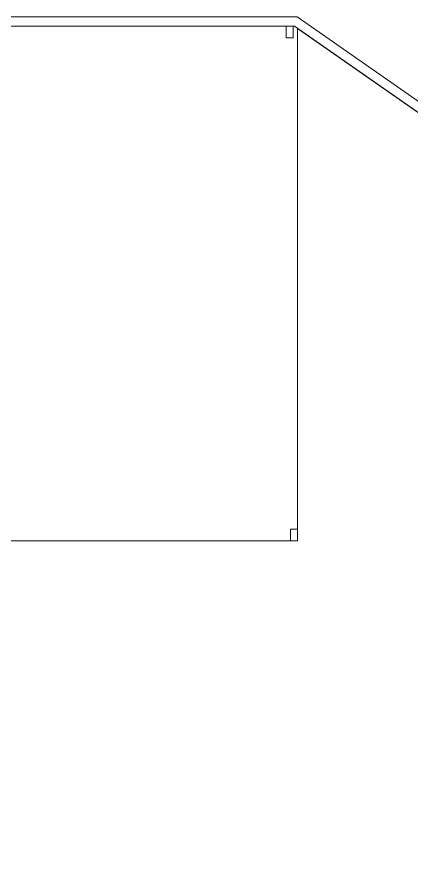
# Model space of a CAD drawing. Header units: metres. Extents: x -12 to 158, y -16 to 62.
# Drawn here: x 72.05 to 80.53, y 42.89 to 61.15 of the extents above; entities that cross this region are included whole.
import ezdxf

# ---------------------------------------------------------------- set-up
doc = ezdxf.new("R2010")
doc.units = ezdxf.units.M
doc.linetypes.add('IMPORT-DASHED2 _4_', pattern=[0.375, 0.25, -0.125])
doc.layers.add('ARQ-PAR', color=7, linetype='Continuous', lineweight=9)
doc.layers.add('ARQ-PROJ', color=7, linetype='IMPORT-DASHED2 _4_', lineweight=9)
doc.layers.add('BASE ELETRICO__dwg', color=7, linetype='Continuous', lineweight=9, true_color=0x767676)

# ---------------------------------------------------------------- blocks, each defined once
blk = doc.blocks.new('BASE ELETRICO__dwg-8227098-PLANTA BAIXA - PLANTA GERAL')
at = {"color": 252, "lineweight": 9, "true_color": 0x8e8e8e, "flags": 128}
blk.add_lwpolyline([(93.131, 46.511), (90.618, 49.949), (86.529, 54.114), (76.801, 60.906), (76.801, 49.902), (76.465, 49.902), (56.278, 49.902)], dxfattribs=at)
at = {"layer": 'ARQ-PAR', "color": 252, "true_color": 0x8e8e8e, "flags": 128}
for points in [[(45.103, 0), (94.033, 0), (94.033, 45.615), (90.771, 50.079), (86.659, 54.267), (76.799, 61.152), (52.916, 61.152), (52.916, 59.372)], [(93.131, 46.511), (90.618, 49.949), (86.529, 54.114), (76.736, 60.952), (69.904, 60.952)], [(76.651, 49.902), (76.651, 50.152), (76.801, 50.152)]]:
    blk.add_lwpolyline(points, dxfattribs=at)
blk.add_lwpolyline([(76.558, 60.952), (76.708, 60.952), (76.708, 60.702), (76.558, 60.702)], close=True, dxfattribs=at)
at = {"layer": 'ARQ-PROJ', "color": 252, "true_color": 0x8e8e8e, "flags": 128}
blk.add_lwpolyline([(76.801, 60.906), (76.801, 49.902), (56.278, 49.902)], dxfattribs=at)

msp = doc.modelspace()

# ---------------------------------------------------------------- block references
at = {"layer": 'BASE ELETRICO__dwg', "color": 252, "true_color": 0x8e8e8e}
msp.add_blockref('BASE ELETRICO__dwg-8227098-PLANTA BAIXA - PLANTA GERAL', (1.267, 0), dxfattribs=at)

doc.saveas('drawing.dxf')
